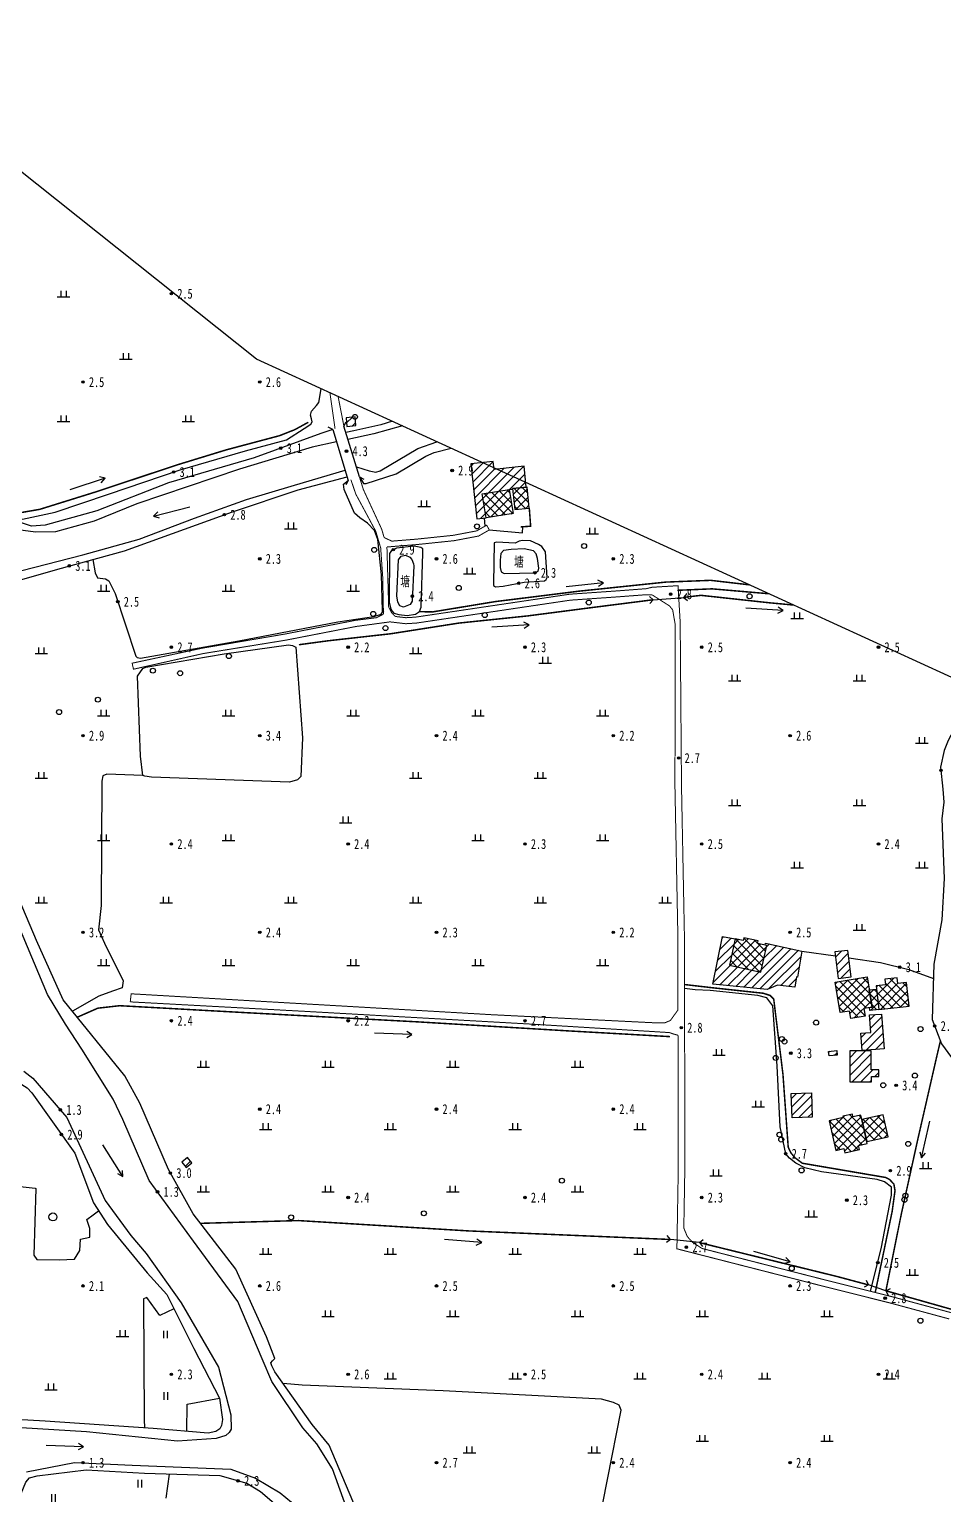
# Model space of a CAD drawing. Header units: metres. Extents: x 494039 to 619385, y 3351420 to 3402703.
# Drawn here: x 583456 to 583822, y 3395671 to 3396258 of the extents above; entities that cross this region are included whole.
import ezdxf
from ezdxf.enums import TextEntityAlignment as Align

# ---------------------------------------------------------------- set-up
doc = ezdxf.new("R2010")
doc.units = ezdxf.units.M
for name, pattern in [('2180', [0]), ('2430', [0]), ('4410a', [0]), ('4430', [0]), ('8521', [0]), ('9610', [0])]:
    doc.linetypes.add(name, pattern=pattern)
for name, color, linetype in [('210100', 130, 'Continuous'), ('220200', 130, 'Continuous'), ('220900', 130, '2180'), ('230102', 141, 'Continuous'), ('261301', 141, 'Continuous'), ('310300', 8, 'Continuous'), ('310500', 8, 'Continuous'), ('380201', 8, '2430'), ('420500', 8, 'Continuous'), ('430300', 8, 'Continuous'), ('440100', 8, 'Continuous'), ('440300', 8, '4430'), ('510301', 8, 'Continuous'), ('720100', 8, 'Continuous'), ('760201', 8, '8521'), ('810100', 8, '9610'), ('810302', 8, 'Continuous'), ('810501', 8, 'Continuous'), ('810600', 8, 'Continuous'), ('范围线', 8, 'Continuous')]:
    doc.layers.add(name, color=color, linetype=linetype)
pattern_1 = [(45, (0, 0), (-1.767766953, 1.767766953), []), (135, (0, 0), (-1.767766953, -1.767766953), [])]
pattern_2 = [(45, (0, 0), (-1.767766953, 1.767766953), [])]

# ---------------------------------------------------------------- blocks, each defined once
blk = doc.blocks.new('gc170')
at = {"linetype": 'Continuous'}
blk.add_circle((0, 0), 0.5, dxfattribs=at)
blk = doc.blocks.new('gu')
at = {"flags": 128}
for points in [[(3.75, 0), (-3.75, 0)], [(2.71, -0.6), (3.75, 0), (3.75, 0), (2.71, 0.6)]]:
    blk.add_lwpolyline(points, dxfattribs=at)
blk = doc.blocks.new('p_point')
for radius in [0.25, 0.2, 0.15, 0.1, 0.05]:
    blk.add_circle((0, 0), radius)
blk.add_point((0, 0))
blk = doc.blocks.new('vm')
at = {"linetype": 'Continuous'}
for p, q in [((1.25, 0), (-1.25, 0)), ((-0.5, 0), (-0.5, 1.3)), ((0.5, 1.3), (0.5, 0))]:
    blk.add_line(p, q, dxfattribs=at)
blk = doc.blocks.new('v1')
blk.add_circle((0, 0), 0.8)
blk = doc.blocks.new('ve')
at = {"color": 0, "linetype": 'Continuous'}
for p, q in [((-0.4, 1.5), (-0.4, 0)), ((0.4, 0), (0.4, 1.5))]:
    blk.add_line(p, q, dxfattribs=at)
blk = doc.blocks.new('1-3&1-4')
at = {"layer": '310300', "linetype": 'Continuous'}
h = blk.add_hatch(dxfattribs=at)
h.set_pattern_fill('ANSI31', color=8, scale=20, style=0)
h.set_pattern_definition(pattern_2)
h.paths.add_polyline_path([(583583.1639, 3396098.8438), (583586.7216, 3396099.1879), (583586.3824, 3396102.6946), (583582.8247, 3396102.3504)])
h = blk.add_hatch(dxfattribs=at)
h.set_pattern_fill('ANSI31', color=8, scale=20, style=0)
h.set_pattern_definition(pattern_2)
h.paths.add_polyline_path([(583655.0411, 3396074.5366), (583654.1413, 3396082.9236), (583642.1331, 3396081.6352), (583641.7921, 3396084.8135), (583632.7729, 3396083.8458), (583635.1396, 3396061.7863), (583638.9627, 3396062.1964), (583637.399, 3396071.8079), (583648.2153, 3396073.5676), (583649.5415, 3396073.7099), (583649.5164, 3396073.9439)])
h = blk.add_hatch(dxfattribs=at)
h.set_pattern_fill('ANSI31', color=8, scale=20, style=0)
h.set_pattern_definition(pattern_2)
h.paths.add_polyline_path([(583750.7748, 3395890.9121), (583750.9659, 3395891.7774), (583765.5346, 3395888.5597), (583763.7474, 3395878.1284), (583763.3742, 3395878.1923), (583762.6633, 3395874.0435), (583755.7141, 3395874.8433), (583751.5906, 3395873.1547), (583729.7395, 3395875.3392), (583733.6896, 3395894.3468), (583738.7686, 3395893.4367), (583736.4296, 3395882.8464), (583749.0546, 3395880.058), (583751.4204, 3395890.7695)])
h = blk.add_hatch(dxfattribs=at)
h.set_pattern_fill('ANSI31', color=8, scale=20, style=0)
h.set_pattern_definition(pattern_2)
h.paths.add_polyline_path([(583780.0574, 3395877.6151), (583785.2541, 3395878.2616), (583783.9384, 3395888.8366), (583778.7418, 3395888.1901)])
h = blk.add_hatch(dxfattribs=at)
h.set_pattern_fill('ANSI31', color=8, scale=20, style=0)
h.set_pattern_definition(pattern_2)
h.paths.add_polyline_path([(583798.4171, 3395849.3638), (583789.6788, 3395848.6915), (583789.1443, 3395855.6392), (583793.1014, 3395855.9436), (583792.5627, 3395862.9453), (583797.3438, 3395863.3132)])
h = blk.add_hatch(dxfattribs=at)
h.set_pattern_fill('ANSI31', color=8, scale=20, style=0)
h.set_pattern_definition(pattern_2)
h.paths.add_polyline_path([(583779.5129, 3395848.634), (583779.6618, 3395846.8649), (583776.3718, 3395846.588), (583776.2229, 3395848.3571)])
h = blk.add_hatch(dxfattribs=at)
h.set_pattern_fill('ANSI31', color=8, scale=20, style=0)
h.set_pattern_definition(pattern_2)
h.paths.add_polyline_path([(583784.6455, 3395836.1495), (583793.3598, 3395836.1358), (583793.3631, 3395838.2198), (583796.3529, 3395838.2152), (583796.3571, 3395840.9222), (583793.2155, 3395840.9271), (583793.2274, 3395848.5578), (583784.665, 3395848.5712)])
h = blk.add_hatch(dxfattribs=at)
h.set_pattern_fill('ANSI31', color=8, scale=20, style=0)
h.set_pattern_definition(pattern_2)
h.paths.add_polyline_path([(583769.6182, 3395822.0171), (583761.5573, 3395821.7414), (583761.2265, 3395831.418), (583769.2873, 3395831.6936)])
h = blk.add_hatch(dxfattribs=at)
h.set_pattern_fill('ANSI31', color=8, scale=20, style=0)
h.set_pattern_definition(pattern_2)
h.paths.add_polyline_path([(583518.659, 3395801.7738), (583520.9574, 3395803.6421), (583519.2317, 3395805.7649), (583516.9334, 3395803.8966)])
at = {"layer": '310500', "linetype": 'Continuous'}
h = blk.add_hatch(dxfattribs=at)
h.set_pattern_fill('ANSI37', color=8, scale=20, style=0)
h.set_pattern_definition(pattern_1)
h.paths.add_polyline_path([(583638.9627, 3396062.1964), (583637.399, 3396071.8079), (583648.2153, 3396073.5676), (583649.779, 3396063.9561)])
h = blk.add_hatch(dxfattribs=at)
h.set_pattern_fill('ANSI37', color=8, scale=20, style=0)
h.set_pattern_definition(pattern_1)
h.paths.add_polyline_path([(583650.4216, 3396065.5063), (583656.2266, 3396066.1291), (583655.3214, 3396074.5667), (583649.5164, 3396073.9439)])
h = blk.add_hatch(dxfattribs=at)
h.set_pattern_fill('ANSI37', color=8, scale=20, style=0)
h.set_pattern_definition(pattern_1)
h.paths.add_polyline_path([(583749.0546, 3395880.058), (583751.4204, 3395890.7695), (583747.7075, 3395891.5896), (583747.9358, 3395892.6234), (583742.24, 3395893.8814), (583741.9849, 3395892.7264), (583738.7686, 3395893.4367), (583736.4296, 3395882.8464)])
h = blk.add_hatch(dxfattribs=at)
h.set_pattern_fill('ANSI37', color=8, scale=20, style=0)
h.set_pattern_definition(pattern_1)
h.paths.add_polyline_path([(583791.6143, 3395878.2183), (583793.67, 3395866.0579), (583790.2981, 3395865.4879), (583790.8073, 3395862.4755), (583785.0998, 3395861.5106), (583784.5905, 3395864.523), (583780.8902, 3395863.8974), (583778.8344, 3395876.0578)])
h = blk.add_hatch(dxfattribs=at)
h.set_pattern_fill('ANSI37', color=8, scale=20, style=0)
h.set_pattern_definition(pattern_1)
h.paths.add_polyline_path([(583796.3667, 3395865.1237), (583792.7828, 3395864.7249), (583792.6536, 3395865.8861), (583793.67, 3395866.0579), (583792.5032, 3395872.9602), (583795.458, 3395873.2891)])
h = blk.add_hatch(dxfattribs=at)
h.set_pattern_fill('ANSI37', color=8, scale=20, style=0)
h.set_pattern_definition(pattern_1)
h.paths.add_polyline_path([(583808.4466, 3395866.468), (583807.3877, 3395875.9835), (583803.9239, 3395875.598), (583803.6806, 3395877.7841), (583798.7214, 3395877.2322), (583798.9646, 3395875.0462), (583795.3078, 3395874.6392), (583796.3667, 3395865.1237)])
h = blk.add_hatch(dxfattribs=at)
h.set_pattern_fill('ANSI37', color=8, scale=20, style=0)
h.set_pattern_definition(pattern_1)
h.paths.add_polyline_path([(583779.0662, 3395808.6316), (583782.299, 3395809.3554), (583782.6826, 3395807.6421), (583788.5324, 3395808.9518), (583788.1488, 3395810.6651), (583791.6781, 3395811.4553), (583789.1343, 3395822.8175), (583785.9581, 3395822.1064), (583785.7225, 3395823.1584), (583781.9527, 3395822.3143), (583782.0617, 3395821.8272), (583776.3959, 3395820.5586)])
h = blk.add_hatch(dxfattribs=at)
h.set_pattern_fill('ANSI37', color=8, scale=20, style=0)
h.set_pattern_definition(pattern_1)
h.paths.add_polyline_path([(583791.5045, 3395812.2307), (583800.0322, 3395814.14), (583798.074, 3395822.8865), (583789.5463, 3395820.9772)])
at = {"layer": '210100', "color": 141, "linetype": 'Continuous', "flags": 128}
for points in [[(583578.9718, 3396092.6382), (583569.2057, 3396090.4843), (583540.05, 3396081.7073), (583498.9493, 3396067.8175), (583481.813, 3396060.9222), (583466.301, 3396056.6366), (583458.2861, 3396056.5079), (583449.3, 3396057.6855)], [(583605.3608, 3396099.0661), (583593.9697, 3396095.946), (583583.5538, 3396093.6488)], [(583586.9337, 3396082.6096), (583591.9912, 3396080.9948), (583594.6813, 3396080.5812), (583596.4097, 3396081.017), (583611.6002, 3396090.0204), (583619.1779, 3396092.7382)], [(583584.7189, 3395660.506), (583577.3687, 3395680.9595), (583571.0449, 3395690.9812), (583565.5144, 3395697.4079), (583553.0987, 3395716.0719), (583549.1412, 3395725.1426), (583539.3923, 3395748.044), (583521.6158, 3395772.2555), (583503.9234, 3395796.5932), (583493.2681, 3395821.044), (583489.3827, 3395829.1512), (583476.9, 3395849.2384), (583470.364, 3395859.1995), (583463.0949, 3395871.1531), (583451.6117, 3395898.4855)], [(583452.7986, 3396041.1603), (583477.298, 3396047.3326), (583499.8933, 3396053.6124), (583522.0614, 3396062.1143), (583542.9419, 3396069.5555), (583562.1824, 3396075.343), (583582.4434, 3396081.2999)], [(583453.6576, 3395840.4528), (583457.1907, 3395837.6071), (583470.9292, 3395821.8718), (583486.2261, 3395788.5951), (583496.4897, 3395774.5682), (583502.629, 3395767.3195), (583516.6375, 3395747.566), (583531.6085, 3395721.7296), (583536.5913, 3395702.6935), (583536.7263, 3395696.9178), (583535.9866, 3395695.5243), (583534.6652, 3395694.3868), (583530.6819, 3395693.0969), (583515.2384, 3395692.1419), (583478.7992, 3395695.8474), (583445.9611, 3395697.8921)], [(583454.6404, 3395679.8218), (583473.9932, 3395683.4855), (583497.0611, 3395682.4505), (583536.6596, 3395680.8035), (583546.4666, 3395677.2348), (583556.388, 3395671.395), (583560.9119, 3395667.5889)]]:
    blk.add_lwpolyline(points, dxfattribs=at)
at = {"layer": '220200', "color": 141, "linetype": 'Continuous', "const_width": 0.6, "flags": 128}
for points in [[(583396.5832, 3396055.4747), (583420.3397, 3396057.2856), (583427.9361, 3396059.1692), (583440.7016, 3396063.1546), (583449.931, 3396063.8743), (583460.012, 3396065.6151), (583482.8865, 3396072.7417), (583514.8999, 3396083.38), (583534.6469, 3396089.4266), (583556.1048, 3396095.1412), (583562.2136, 3396097.5425), (583567.6595, 3396100.5231)], [(583612.1805, 3396024.6168), (583617.4033, 3396024.4957), (583642.4273, 3396028.6138), (583676.2375, 3396032.824), (583710.9725, 3396036.4575), (583728.9417, 3396037.1578), (583744.4782, 3396035.3536), (583744.4782, 3396035.3536)], [(583705.896, 3396029.3696), (583681.2861, 3396026.2396), (583655.3572, 3396022.8728), (583628.0565, 3396020.0329), (583600.6208, 3396015.7347), (583575.3883, 3396012.9064), (583563.8875, 3396011.3437)], [(583762.1519, 3396027.2595), (583752.3993, 3396028.1655), (583725.0477, 3396031.1461), (583718.1784, 3396030.3337)], [(583712.6421, 3395854.2528), (583672.0613, 3395856.5418), (583611.4889, 3395860.1707), (583542.059, 3395863.8884), (583492.0548, 3395866.6528), (583483.2962, 3395865.6554), (583475.054, 3395862.0317)], [(583821.0109, 3395852.5325), (583819.569, 3395846.4028), (583811.8555, 3395812.6769), (583805.2434, 3395782.6813), (583799.1695, 3395752.375)], [(583524.4735, 3395779.408), (583563.6955, 3395780.5191), (583632.107, 3395776.3619), (583712.7889, 3395772.9411)], [(583724.4158, 3395771.6858), (583779.4588, 3395758.1325), (583792.2133, 3395754.72)], [(583799.1695, 3395752.375), (583825.5765, 3395744.9102)]]:
    blk.add_lwpolyline(points, dxfattribs=at)
at = {"layer": '220900', "color": 141, "linetype": 'Continuous'}
for p, q in [((583718.1784, 3396030.3337), (583719.4776, 3396031.8542)), ((583705.896, 3396029.3696), (583704.3755, 3396030.6688)), ((583705.896, 3396029.3696), (583704.5968, 3396027.8491)), ((583718.1784, 3396030.3337), (583719.6989, 3396029.0345)), ((583712.7889, 3395772.9411), (583711.5347, 3395774.4989)), ((583712.7889, 3395772.9411), (583711.2311, 3395771.6869)), ((583724.4158, 3395771.6858), (583725.9736, 3395772.94)), ((583724.4158, 3395771.6858), (583725.67, 3395770.128)), ((583792.2133, 3395754.72), (583791.325, 3395756.5119)), ((583792.2133, 3395754.72), (583790.4214, 3395753.8317)), ((583799.1695, 3395752.375), (583800.9614, 3395753.2633)), ((583799.1695, 3395752.375), (583800.0578, 3395750.5831))]:
    blk.add_line(p, q, dxfattribs=at)
at = {"layer": '220900', "color": 141, "linetype": '2180', "flags": 128}
blk.add_lwpolyline([(583705.896, 3396029.3696), (583718.1784, 3396030.3337)], dxfattribs=at)
for points, elevation in [([(583724.4158, 3395771.6858), (583712.7889, 3395772.9411)], 2.6362), ([(583799.1695, 3395752.375), (583792.2133, 3395754.72)], 2.6719)]:
    blk.add_lwpolyline(points, dxfattribs=dict(at, elevation=elevation))
at = {"layer": '230102', "color": 141, "linetype": 'Continuous', "flags": 128}
for points, elevation in [([(583646.1, 3396039.8778), (583658.4713, 3396040.1931), (583659.7662, 3396040.8871), (583660.1088, 3396042.0762), (583659.4933, 3396045.9646), (583658.9264, 3396047.8435), (583657.9077, 3396048.9652), (583654.21, 3396049.7792), (583648.9054, 3396049.4989), (583645.9132, 3396049.1582), (583644.89, 3396047.9354), (583644.4972, 3396045.3093), (583644.6132, 3396042.3059), (583644.9636, 3396040.5563)], 2.053), ([(583609.9828, 3396043.0355), (583609.2319, 3396028.7443), (583608.5117, 3396027.4144), (583605.8356, 3396026.3724), (583604.3761, 3396026.8773), (583603.4755, 3396028.4418), (583603.1233, 3396030.9254), (583603.8307, 3396045.3892), (583604.8963, 3396046.8061), (583606.6234, 3396047.2414), (583608.3429, 3396046.4347), (583609.2093, 3396045.5507), (583609.8082, 3396043.7264)], 2.596)]:
    blk.add_lwpolyline(points, close=True, dxfattribs=dict(at, elevation=elevation))
at = {"layer": '310300', "color": 8, "linetype": 'Continuous', "flags": 128}
for points in [[(583583.1639, 3396098.8438), (583586.7216, 3396099.1879), (583586.3824, 3396102.6946), (583582.8247, 3396102.3504)], [(583518.659, 3395801.7738), (583520.9574, 3395803.6421), (583519.2317, 3395805.7649), (583516.9334, 3395803.8966)]]:
    blk.add_lwpolyline(points, close=True, dxfattribs=at)
for points, elevation in [([(583655.0411, 3396074.5366), (583654.1413, 3396082.9236), (583642.1331, 3396081.6352), (583641.7921, 3396084.8135), (583632.7729, 3396083.8458), (583635.1396, 3396061.7863), (583638.9627, 3396062.1964), (583637.399, 3396071.8079), (583648.2153, 3396073.5676), (583649.5415, 3396073.7099), (583649.5164, 3396073.9439)], 6.2992), ([(583750.7748, 3395890.9121), (583750.9659, 3395891.7774), (583765.5346, 3395888.5597), (583763.7474, 3395878.1284), (583763.3742, 3395878.1923), (583762.6633, 3395874.0435), (583755.7141, 3395874.8433), (583751.5906, 3395873.1547), (583729.7395, 3395875.3392), (583733.6896, 3395894.3468), (583738.7686, 3395893.4367), (583736.4296, 3395882.8464), (583749.0546, 3395880.058), (583751.4204, 3395890.7695)], 5.5184), ([(583780.0574, 3395877.6151), (583785.2541, 3395878.2616), (583783.9384, 3395888.8366), (583778.7418, 3395888.1901)], 6.9122), ([(583798.4171, 3395849.3638), (583789.6788, 3395848.6915), (583789.1443, 3395855.6392), (583793.1014, 3395855.9436), (583792.5627, 3395862.9453), (583797.3438, 3395863.3132)], 6.1177), ([(583779.5129, 3395848.634), (583779.6618, 3395846.8649), (583776.3718, 3395846.588), (583776.2229, 3395848.3571)], 7.6867), ([(583784.6455, 3395836.1495), (583793.3598, 3395836.1358), (583793.3631, 3395838.2198), (583796.3529, 3395838.2152), (583796.3571, 3395840.9222), (583793.2155, 3395840.9271), (583793.2274, 3395848.5578), (583784.665, 3395848.5712)], 6.1177), ([(583769.6182, 3395822.0171), (583761.5573, 3395821.7414), (583761.2265, 3395831.418), (583769.2873, 3395831.6936)], 6.1177)]:
    blk.add_lwpolyline(points, close=True, dxfattribs=dict(at, elevation=elevation))
at = {"layer": '310500', "color": 8, "linetype": 'Continuous', "flags": 128}
for points, elevation in [([(583638.9627, 3396062.1964), (583637.399, 3396071.8079), (583648.2153, 3396073.5676), (583649.779, 3396063.9561)], 11.0846), ([(583650.4216, 3396065.5063), (583656.2266, 3396066.1291), (583655.3214, 3396074.5667), (583649.5164, 3396073.9439)], 8.8628), ([(583779.0662, 3395808.6316), (583782.299, 3395809.3554), (583782.6826, 3395807.6421), (583788.5324, 3395808.9518), (583788.1488, 3395810.6651), (583791.6781, 3395811.4553), (583789.1343, 3395822.8175), (583785.9581, 3395822.1064), (583785.7225, 3395823.1584), (583781.9527, 3395822.3143), (583782.0617, 3395821.8272), (583776.3959, 3395820.5586)], 12.961), ([(583791.5045, 3395812.2307), (583800.0322, 3395814.14), (583798.074, 3395822.8865), (583789.5463, 3395820.9772)], 9.3293)]:
    blk.add_lwpolyline(points, close=True, dxfattribs=dict(at, elevation=elevation))
for points in [[(583749.0546, 3395880.058), (583751.4204, 3395890.7695), (583747.7075, 3395891.5896), (583747.9358, 3395892.6234), (583742.24, 3395893.8814), (583741.9849, 3395892.7264), (583738.7686, 3395893.4367), (583736.4296, 3395882.8464)], [(583791.6143, 3395878.2183), (583793.67, 3395866.0579), (583790.2981, 3395865.4879), (583790.8073, 3395862.4755), (583785.0998, 3395861.5106), (583784.5905, 3395864.523), (583780.8902, 3395863.8974), (583778.8344, 3395876.0578)], [(583796.3667, 3395865.1237), (583792.7828, 3395864.7249), (583792.6536, 3395865.8861), (583793.67, 3395866.0579), (583792.5032, 3395872.9602), (583795.458, 3395873.2891)], [(583808.4466, 3395866.468), (583807.3877, 3395875.9835), (583803.9239, 3395875.598), (583803.6806, 3395877.7841), (583798.7214, 3395877.2322), (583798.9646, 3395875.0462), (583795.3078, 3395874.6392), (583796.3667, 3395865.1237)]]:
    blk.add_lwpolyline(points, close=True, dxfattribs=at)
at = {"layer": '380201', "color": 8, "linetype": '2430', "const_width": 0.6, "flags": 128}
blk.add_lwpolyline([(583652.7264, 3396058.5607), (583656.7782, 3396058.8685), (583656.2266, 3396066.1291)], dxfattribs=at)
at = {"layer": '420500', "color": 8, "linetype": 'Continuous', "const_width": 0.4, "flags": 128}
for points in [[(583576.3161, 3396112.3679), (583578.3758, 3396097.8978)], [(583581.9205, 3396098.9831), (583579.5948, 3396110.8663)], [(583598.0568, 3396054.296), (583597.043, 3396057.7269), (583589.714, 3396073.5708), (583588.1656, 3396078.5863)], [(583584.7134, 3396077.5293), (583586.6987, 3396071.7125), (583594.6916, 3396056.8411), (583596.6744, 3396050.131), (583597.4948, 3396038.2309), (583597.7369, 3396025.6563), (583597.8666, 3396024.4878), (583597.7081, 3396023.5733)], [(583598.0568, 3396054.296), (583601.1308, 3396052.8696), (583610.9508, 3396053.6604), (583625.7545, 3396055.2053), (583635.1672, 3396056.9878), (583639.1296, 3396059.2578), (583640.2111, 3396057.37), (583635.9313, 3396054.9182), (583626.0704, 3396053.0508), (583611.1511, 3396051.4938), (583599.17, 3396050.5291)], [(583602.5165, 3396022.6778), (583601.1609, 3396023.9918), (583599.8695, 3396026.4542), (583599.17, 3396050.5291)], [(583705.4476, 3396034.3805), (583703.1403, 3396033.8151), (583692.3533, 3396032.9879), (583672.411, 3396031.5966), (583610.6897, 3396022.4149), (583606.7891, 3396022.1741), (583602.5165, 3396022.6778)], [(583705.4476, 3396034.3805), (583715.8541, 3396035.0096), (583716.7126, 3396020.2784), (583717.2402, 3395954.5101), (583718.4249, 3395893.8443), (583718.5869, 3395802.2062), (583718.167, 3395777.4957), (583719.5817, 3395774.1034), (583721.7043, 3395771.7548), (583725.504, 3395769.3231), (583774.1931, 3395756.8745), (583801.5888, 3395750.0079), (583825.1908, 3395743.6329)], [(583600.4147, 3396020.5092), (583606.7221, 3396019.7656), (583610.9417, 3396020.0262), (583672.6703, 3396029.2091), (583692.5285, 3396030.5946), (583703.1895, 3396031.4121), (583705.4766, 3396031.3307)], [(583715.8288, 3395864.959), (583715.7958, 3395893.8171), (583714.6113, 3395954.4739), (583714.7224, 3396019.3986), (583713.6896, 3396025.349), (583712.4022, 3396026.9187), (583705.4766, 3396031.3307)], [(583600.4147, 3396020.5092), (583586.9088, 3396018.6806), (583558.607, 3396013.1705), (583525.5633, 3396007.8152), (583497.5858, 3396001.5324), (583497.0443, 3396003.9435), (583525.1679, 3396009.9791), (583558.1732, 3396015.6035), (583586.5065, 3396021.1198), (583594.8959, 3396022.1709), (583597.7081, 3396023.5733)], [(583824.5382, 3395741.0859), (583800.9264, 3395747.4635), (583773.5479, 3395754.3258), (583715.3964, 3395769.1937), (583715.9577, 3395802.2255), (583715.8404, 3395854.8124)]]:
    blk.add_lwpolyline(points, dxfattribs=at)
at = {"layer": '430300', "color": 8, "linetype": 'Continuous'}
for p, q in [((583577.4484, 3396097.6139), (583575.6821, 3396098.5521)), ((583581.9205, 3396098.9831), (583582.8587, 3396100.7494)), ((583583.6934, 3396077.217), (583582.7552, 3396075.4507)), ((583588.1656, 3396078.5863), (583589.9319, 3396077.6481))]:
    blk.add_line(p, q, dxfattribs=at)
at = {"layer": '430300', "color": 8, "linetype": 'Continuous', "flags": 128}
for points in [[(583577.4484, 3396097.6139), (583583.6934, 3396077.217)], [(583588.1656, 3396078.5863), (583581.9205, 3396098.9831)]]:
    blk.add_lwpolyline(points, dxfattribs=at)
at = {"layer": '440100', "color": 8, "linetype": '4410a', "const_width": 0.4, "flags": 128}
blk.add_lwpolyline([(583496.2762, 3395868.1871), (583496.6656, 3395871.4158), (583641.4202, 3395863.0273), (583708.0162, 3395859.7171), (583710.492, 3395859.7662), (583712.7763, 3395860.7243), (583715.8288, 3395864.959)], dxfattribs=at)
at = {"layer": '440100', "color": 8, "linetype": 'Continuous', "const_width": 0.4, "flags": 128}
blk.add_lwpolyline([(583496.2762, 3395868.1871), (583566.1618, 3395864.3922), (583657.6496, 3395859.2321), (583712.3945, 3395855.878), (583714.1609, 3395855.2507), (583715.8404, 3395854.8124)], dxfattribs=at)
at = {"layer": '440300', "color": 8, "linetype": '4430', "const_width": 0.6, "flags": 128}
for points in [[(583752.273, 3396031.7838), (583729.4788, 3396033.749), (583715.9608, 3396033.1797)], [(583794.8905, 3395751.6868), (583801.672, 3395784.1895), (583802.816, 3395792.4957), (583802.3797, 3395795.11), (583800.7149, 3395796.9245), (583799.0153, 3395797.8019), (583765.6768, 3395803.4993), (583762.7383, 3395805.6888), (583761.027, 3395807.7366), (583760.0051, 3395809.9609), (583757.9056, 3395839.1064), (583754.2019, 3395869.2893), (583752.7659, 3395870.7464), (583750.0559, 3395871.6367), (583729.3027, 3395873.8809), (583718.4462, 3395875.139)]]:
    blk.add_lwpolyline(points, dxfattribs=at)
at = {"layer": '760201', "color": 8, "linetype": '8521', "flags": 128}
for points in [[(583577.4484, 3396097.6139), (583572.6582, 3396096.0334), (583545.8938, 3396086.2095), (583511.6154, 3396076.183), (583482.8529, 3396064.9752), (583462.1437, 3396059.2413), (583456.678, 3396058.9372), (583453.1463, 3396060.0325), (583447.4023, 3396060.6194), (583443.2969, 3396060.5975), (583440.2266, 3396059.8698), (583423.5789, 3396054.3581), (583417.894, 3396052.9048), (583411.4784, 3396053.4344), (583407.2679, 3396052.4723), (583403.9026, 3396051.5549), (583398.3733, 3396051.7402), (583394.639, 3396052.9553), (583391.5182, 3396054.4456), (583388.9181, 3396056.8113), (583383.9639, 3396064.4036), (583381.3651, 3396067.2224), (583378.7305, 3396070.7295), (583376.5042, 3396075.4295), (583365.4217, 3396090.1562), (583352.739, 3396105.7507), (583339.6427, 3396127.3516), (583325.7333, 3396150.6546), (583321.808, 3396156.9044), (583316.9841, 3396162.8678), (583310.3354, 3396177.2733), (583305.0797, 3396187.6032), (583303.6636, 3396188.9014), (583301.8355, 3396190.1351)], [(583322.8262, 3396160.8236), (583336.755, 3396164.4615), (583338.1582, 3396164.1015), (583340.0621, 3396161.9983), (583344.4474, 3396146.407), (583344.4481, 3396143.9801), (583340.7406, 3396142.6621), (583337.6593, 3396140.3666), (583337.454, 3396137.1182), (583346.4111, 3396120.2315), (583363.426, 3396095.4718), (583374.9009, 3396080.7944), (583385.6853, 3396063.6393), (583393.8266, 3396055.5774), (583397.7072, 3396054.2067), (583401.7791, 3396054.04), (583421.984, 3396056.3276), (583440.2153, 3396061.7476), (583448.0962, 3396062.9623), (583453.1091, 3396061.6993), (583466.1604, 3396064.442), (583487.5993, 3396071.6846), (583516.2757, 3396081.4605), (583542.478, 3396089.0649), (583558.899, 3396093.4451), (583565.9774, 3396097.9804), (583568.6645, 3396099.8087), (583569.1769, 3396100.6702), (583568.9269, 3396101.839), (583568.4826, 3396103.4147), (583568.9072, 3396104.9842), (583570.9817, 3396107.2494), (583571.8258, 3396108.4239), (583572.8367, 3396113.9613), (583572.8366, 3396113.9614)], [(583601.3621, 3396100.8974), (583596.7689, 3396099.5545), (583585.9371, 3396097.0273), (583582.707, 3396096.4144)], [(583588.1656, 3396078.5863), (583589.7874, 3396076.0369), (583590.9078, 3396075.9176), (583602.8677, 3396079.8226), (583614.7, 3396086.9359), (583618.0634, 3396088.4071), (583624.856, 3396090.1377)], [(583772.1605, 3395304.5756), (583767.1661, 3395319.6284), (583753.2552, 3395346.1826), (583734.1896, 3395374.6289), (583720.9151, 3395398.5201), (583714.8222, 3395411.0513), (583707.2968, 3395425.7519), (583711.1085, 3395427.7032), (583699.8903, 3395449.6175), (583686.8252, 3395480.7228), (583672.5354, 3395503.8626), (583668.4874, 3395509.876), (583665.3528, 3395513.4128), (583655.2367, 3395530.0033), (583643.2597, 3395556.5061), (583641.5608, 3395561.187), (583640.7698, 3395565.2296), (583638.7521, 3395568.4468), (583635.1286, 3395572.3421), (583631.4025, 3395575.738), (583620.8606, 3395593.3866), (583607.3815, 3395619.6969), (583593.3885, 3395646.6798), (583585.5144, 3395668.0774), (583576.0179, 3395690.4439), (583569.1911, 3395698.8348), (583554.2311, 3395719.8812), (583553.064, 3395722.2294), (583552.6286, 3395723.4982), (583553.2478, 3395724.2284), (583554.2452, 3395725.2796), (583550.9246, 3395733.8779), (583538.5424, 3395761.0832), (583521.5213, 3395783.2532), (583511.5812, 3395801.0208), (583500.0664, 3395827.5236), (583494.1735, 3395838.5854), (583469.4044, 3395868.9979), (583458.7128, 3395892.7332), (583445.8199, 3395923.145), (583431.6547, 3395955.22), (583418.0136, 3395985.6325), (583412.8372, 3395998.1787), (583411.6461, 3396014.8272), (583412.1511, 3396017.3495), (583412.8153, 3396019.952), (583415.1714, 3396023.0971), (583430.7225, 3396031.1661), (583467.2218, 3396041.7028), (583493.9714, 3396048.9381), (583537.2294, 3396064.6386), (583563.6511, 3396073.4891), (583583.2392, 3396078.7005)], [(583481.2753, 3396045.504), (583482.2843, 3396040.229), (583483.1747, 3396038.1578), (583486.3926, 3396037.7752), (583487.7117, 3396036.914), (583490.2157, 3396031.9049), (583498.529, 3396006.7992), (583499.0486, 3396006.1956), (583500.3877, 3396005.9822), (583539.8111, 3396012.9212), (583579.4569, 3396020.4631), (583593.97, 3396022.6448), (583596.913, 3396023.661), (583597.3465, 3396024.3873), (583597.4317, 3396024.9559), (583597.0408, 3396039.3731), (583595.5408, 3396053.4803), (583594.136, 3396057.1985), (583591.3299, 3396060.1039), (583588.3235, 3396062.1478), (583586.1593, 3396064.0509), (583582.0588, 3396073.508), (583581.7653, 3396075.7068), (583583.6934, 3396077.217)], [(583832.0414, 3395995.2517), (583829.5111, 3395984.0962), (583828.6553, 3395981.3023), (583826.4215, 3395977.2682), (583824.1673, 3395973.0009), (583822.5439, 3395968.9575), (583821.1076, 3395962.2171), (583821.9855, 3395953.4397), (583822.326, 3395948.192), (583821.5551, 3395941.5331), (583822.4706, 3395917.6031), (583821.632, 3395901.0303), (583818.3378, 3395883.2636), (583817.7621, 3395861.1044), (583821.4683, 3395851.3256), (583827.9344, 3395842.4506)], [(583501.3007, 3395958.9803), (583486.9455, 3395959.4848), (583485.346, 3395958.8522), (583484.9017, 3395956.6741), (583484.6567, 3395906.762), (583483.5991, 3395897.018), (583485.9332, 3395891.7137), (583493.4245, 3395876.5922), (583492.9858, 3395873.7871), (583489.1748, 3395872.5209), (583483.6567, 3395870.4421), (583473.1063, 3395864.4333)], [(583765.5346, 3395888.5597), (583778.938, 3395886.6129)], [(583793.0142, 3395752.1571), (583797.3321, 3395769.2097), (583801.4207, 3395790.6753), (583801.4185, 3395793.8739), (583798.6043, 3395796.103), (583795.6665, 3395796.925), (583773.3708, 3395800.0676), (583766.686, 3395801.5945), (583763.0957, 3395803.5555), (583760.4943, 3395805.526), (583759.004, 3395807.3027), (583756.7458, 3395818.0355), (583755.6053, 3395842.5966), (583753.9053, 3395866.6481), (583751.4049, 3395869.781), (583747.8219, 3395870.7517), (583728.7609, 3395872.7394), (583722.6701, 3395873.0294), (583718.448, 3395873.5966)], [(583056.8637, 3395835.7159), (583059.8976, 3395834.7356), (583063.8312, 3395834.3338), (583084.9519, 3395833.5689), (583096.0716, 3395833.4549), (583122.8843, 3395830.9672), (583128.6327, 3395830.8397), (583142.2746, 3395836.3191), (583149.6598, 3395836.9481), (583160.8031, 3395837.6303), (583196.0817, 3395843.8615), (583222.4258, 3395846.3932), (583231.3192, 3395846.4849), (583247.822, 3395846.0794), (583291.4395, 3395844.681), (583322.4116, 3395844.3488), (583349.1051, 3395847.7154), (583374.5365, 3395847.4689), (583412.551, 3395846.2946), (583437.9981, 3395841.9388), (583444.7132, 3395839.6675), (583450.648, 3395836.3955), (583454.9342, 3395833.742), (583456.8294, 3395831.6923), (583474.0217, 3395807.484), (583481.4959, 3395787.6732), (583487.1973, 3395778.9643), (583503.0468, 3395759.6195), (583510.9474, 3395750.8357), (583521.7371, 3395729.2524), (583532.1241, 3395709.2656), (583533.226, 3395700.8115), (583532.9081, 3395698.4337), (583532.2366, 3395697.0009), (583530.5378, 3395695.9989), (583527.515, 3395695.2381), (583505.4339, 3395697.2111), (583462.1848, 3395700.0561), (583445.9407, 3395700.983), (583429.2938, 3395702.1412), (583424.5475, 3395700.4794), (583421.9707, 3395700.0031), (583418.6373, 3395699.7957), (583415.6397, 3395700.3045), (583412.8459, 3395700.2329), (583411.8355, 3395699.4618), (583410.1583, 3395695.4216), (583410.909, 3395691.7707), (583412.3833, 3395690.2544), (583415.1804, 3395688.9485), (583431.1662, 3395685.6527), (583433.4772, 3395684.4541), (583434.8754, 3395682.3131), (583437.7156, 3395666.7112), (583440.0155, 3395664.8737), (583443.8923, 3395664.2906), (583447.6164, 3395664.9981), (583449.3416, 3395665.8958), (583450.5403, 3395666.8333), (583451.4145, 3395668.1446), (583454.4465, 3395675.6853), (583455.9541, 3395677.4432), (583459.0444, 3395678.1596), (583478.5923, 3395680.5427), (583502.0583, 3395679.2268), (583532.1324, 3395678.3207), (583543.0263, 3395675.191), (583548.4631, 3395671.8488), (583561.3685, 3395660.9888), (583568.4712, 3395650.8329), (583586.685, 3395618.9748), (583603.5198, 3395590.9879), (583611.4272, 3395577.4269), (583629.9016, 3395544.5414), (583641.758, 3395521.4845), (583654.3428, 3395495.3218), (583663.1113, 3395482.449), (583668.2754, 3395477.2457), (583670.5695, 3395473.3957), (583673.5335, 3395466.667), (583675.4846, 3395449.6223), (583677.4459, 3395438.904), (583679.498, 3395434.6477), (583681.9096, 3395432.3791), (583687.1428, 3395426.2199), (583698.8198, 3395401.153), (583715.8298, 3395369.3101), (583737.7164, 3395333.6337), (583744.3788, 3395317.2675), (583758.4319, 3395284.1677), (583758.7507, 3395281.3144), (583756.2948, 3395279.6624), (583731.9678, 3395267.015), (583724.2388, 3395265.7642), (583716.2783, 3395265.2029), (583707.6515, 3395266.1421), (583701.4204, 3395266.0151), (583681.5187, 3395260.8636), (583644.4776, 3395257.1585), (583612.7502, 3395251.5351), (583576.9324, 3395245.5105), (583536.1446, 3395238.2565), (583506.6869, 3395228.9093), (583492.2135, 3395225.1277)]]:
    blk.add_lwpolyline(points, dxfattribs=at)
for points in [[(583613.5676, 3396048.0415), (583613.5368, 3396049.8307), (583612.7075, 3396050.387), (583610.1508, 3396050.814), (583603.0083, 3396050.0085), (583600.968, 3396049.1498), (583600.1972, 3396047.9606), (583600.1047, 3396028.3449), (583600.5783, 3396026.1682), (583601.1665, 3396024.9006), (583601.9966, 3396024.0383), (583603.9509, 3396023.4211), (583607.2625, 3396023.0328), (583610.6263, 3396023.651), (583612.1805, 3396024.6168), (583612.9496, 3396026.4179)], [(583645.7434, 3396034.7771), (583654.2096, 3396036.4358), (583662.3179, 3396036.9102), (583662.9734, 3396037.4964), (583663.4121, 3396038.3342), (583662.7099, 3396048.5294), (583661.2729, 3396050.7315), (583659.9475, 3396051.5839), (583656.6856, 3396052.9815), (583653.571, 3396053.1915), (583652.1277, 3396052.8338), (583650.5176, 3396052.0851), (583643.0827, 3396052.4307), (583642.1742, 3396052.24), (583641.8565, 3396035.9343), (583641.9308, 3396035.0345), (583642.7152, 3396034.505)], [(583562.6216, 3396010.3052), (583565.2784, 3395974.0346), (583564.6978, 3395958.4844), (583563.3335, 3395957.2222), (583560.0624, 3395956.2413), (583504.8362, 3395958.3166), (583502.0783, 3395958.6303), (583501.3007, 3395958.9803), (583500.4164, 3395966.7193), (583499.2155, 3395998.721), (583501.2745, 3396001.7713), (583502.5863, 3396002.3315), (583533.8954, 3396007.6946), (583559.6655, 3396011.3649), (583561.338, 3396011.1009)]]:
    blk.add_lwpolyline(points, close=True, dxfattribs=at)
at = {"layer": '760201', "color": 8, "linetype": '8521', "elevation": 3.2848, "flags": 128}
blk.add_lwpolyline([(583784.3122, 3395885.8323), (583797.0114, 3395883.9878), (583808.335, 3395881.2084), (583818.1911, 3395877.6179)], dxfattribs=at)
at = {"layer": '810100', "color": 8, "linetype": '9610', "flags": 128}
for points, elevation in [([(583638.6072, 3396058.9586), (583638.2678, 3396062.1219)], 3.6495), ([(583513.7955, 3395745.1386), (583508.113, 3395742.5016), (583502.8888, 3395749.7323), (583501.6591, 3395749.1471), (583501.8468, 3395700.7659), (583501.9937, 3395697.4374)], 2.7303), ([(583519.0033, 3395695.9986), (583519.1342, 3395706.8633), (583532.1241, 3395709.2656)], 2.7303), ([(583510.6216, 3395669.183), (583512.0328, 3395678.9263)], 3.2818)]:
    blk.add_lwpolyline(points, dxfattribs=dict(at, elevation=elevation))
for points in [[(583640.2111, 3396057.37), (583653.473, 3396056.2052), (583653.5869, 3396058.6261)], [(583374.1414, 3395839.5944), (583425.2639, 3395837.0677), (583424.4726, 3395816.5696), (583440.6244, 3395815.8611), (583442.7222, 3395814.4605), (583444.8868, 3395794.981), (583458.213, 3395793.4683), (583458.4293, 3395793.3391), (583457.6323, 3395766.6822), (583458.9108, 3395764.8913), (583467.7646, 3395764.732), (583474.0043, 3395765.1088), (583476.0686, 3395768.5683), (583476.2946, 3395773.1266), (583480.0719, 3395773.8021), (583480.1063, 3395777.3017), (583478.9094, 3395780.9505), (583481.3663, 3395782.8553), (583483.5862, 3395784.4804)], [(583682.0402, 3395648.8846), (583693.0405, 3395704.4892), (583692.1877, 3395706.5682), (583689.9618, 3395707.5841), (583685.2165, 3395708.9556), (583621.7515, 3395712.3156), (583565.1636, 3395714.4908), (583557.5926, 3395715.1522)]]:
    blk.add_lwpolyline(points, dxfattribs=at)
at = {"layer": '范围线', "color": 8, "flags": 128}
blk.add_lwpolyline([(580974.9971, 3398172.2884), (580158.1729, 3397748.7629), (583102.2681, 3395406.1495), (589376.9328, 3392493.3034), (594318.9563, 3392016.403), (594002.9657, 3392059.9931), (593709.5027, 3392110.274), (593489.39, 3392154.2585), (593446.55, 3392164.1073), (593184.0367, 3392224.4585), (592856.0894, 3392311.9807), (592630.9821, 3392379.424), (592345.2786, 3392474.0542), (592112.8421, 3392558.6278), (591835.9381, 3392668.5492), (591571.4074, 3392783.2499), (591303.4331, 3392909.9936), (591275.2655, 3392923.316), (591065.2798, 3393031.2284), (591019.813, 3393054.5939), (590886.2864, 3393127.1825), (590776.1303, 3393189.2284), (589711.9005, 3393302.4152), (583546.9224, 3396125.8295)], close=True, dxfattribs=at)
at = {"layer": '261301', "color": 141, "linetype": 'Continuous', "xscale": 2, "yscale": 2}
for p, rotation in [((583479.1687, 3396075.7721, -0.0928), 18.04817054662093), ((583512.8855, 3396064.7698, 1.0073), 194.2613404391056), ((583678.497, 3396035.4055, -0.0928), 6.205132921266816), ((583750.4637, 3396025.5277, -0.0928), 356.1104584076605), ((583648.6873, 3396018.8249, -0.0928), 3.672659466788577), ((583601.7237, 3395855.3742, -0.0928), 357.531393739585), ((583815.1102, 3395813.032, -0.0928), 257.2752387475936), ((583489.3004, 3395804.5433, 1.5634), 302.7566285250783), ((583629.6814, 3395772.3303, -0.0928), 355.2338329811103), ((583753.5078, 3395766.0626, -0.0928), 344.2502320484526), ((583470.1181, 3395690.111, 1.5634), 358.069974067008)]:
    blk.add_blockref('gu', p, dxfattribs=dict(at, rotation=rotation))
at = {"layer": '510301', "color": 8, "linetype": 'Continuous', "xscale": 2, "yscale": 2}
for p in [(583586.3824, 3396102.6946, 3.4548), (583635.2776, 3396058.7865, 3.4576), (583594.0958, 3396049.3666, 2.9923), (583678.202, 3396050.9142, 3.1644), (583627.953, 3396034.1133, 2.9298), (583680.0504, 3396028.2673, 3.1944), (583744.5292, 3396030.7621, 3.1105), (583593.6913, 3396023.717, 3.3628), (583638.402, 3396023.2218, 3.1565), (583598.5872, 3396017.9962, 3.3093), (583535.8469, 3396006.7815, 3.5729), (583505.3785, 3396000.9386, 3.555), (583516.2838, 3395999.9207, 3.5461), (583467.7606, 3395984.3517, 3.3056), (583483.3428, 3395989.3343, 3.3855), (583771.2061, 3395859.8813, 3.8224), (583813.0385, 3395857.292, 3.6997), (583757.5027, 3395853.2955, 3.2724), (583758.4971, 3395852.2924, 4.3038), (583754.9843, 3395845.7177, 3.3156), (583810.8045, 3395838.6297, 3.4877), (583798.0948, 3395834.778, 3.8001), (583756.4936, 3395814.9536, 3.3803), (583757.2314, 3395813.0135, 3.0797), (583808.1412, 3395811.2686, 3.1875), (583669.3163, 3395796.5066, 3.0383), (583765.3843, 3395800.6195, 3.0722), (583806.9697, 3395790.5124, 3.3803), (583806.6063, 3395788.864, 3.3803), (583560.7686, 3395781.8098, 2.949), (583613.9668, 3395783.4238, 3.0383), (583761.4189, 3395761.3701, 3.1124), (583812.9806, 3395740.3745, 3.009)]:
    blk.add_blockref('gc170', p, dxfattribs=at)
at = {"layer": '720100', "color": 8, "linetype": 'Continuous', "xscale": 2, "yscale": 2, "zscale": 2}
for p in [(583512.7713, 3396152.0615, 2.472), (583477.3438, 3396116.634, 2.4852), (583548.1986, 3396116.6342, 2.576), (583556.6098, 3396090.1428, 3.0728), (583582.9582, 3396088.9505, 4.2727), (583513.6612, 3396080.5692, 3.1043), (583625.3206, 3396081.1924, 2.9354), (583534.0116, 3396063.4707, 2.8084), (583601.7319, 3396049.4713, 2.8573), (583548.1985, 3396045.7794, 2.2877), (583619.0533, 3396045.7795, 2.581), (583689.9081, 3396045.7797, 2.3474), (583471.8778, 3396042.9622, 3.0947), (583658.4713, 3396040.1931, 2.2904), (583651.982, 3396035.9993, 2.6289), (583712.88, 3396031.6271, 2.7554), (583491.3132, 3396028.5906, 2.5184), (583609.3399, 3396030.7991, 2.407), (583512.771, 3396010.3519, 2.6813), (583583.6258, 3396010.3521, 2.1989), (583654.4806, 3396010.3522, 2.2987), (583725.3354, 3396010.3524, 2.5417), (583796.1902, 3396010.3525, 2.4968), (583477.3436, 3395974.9245, 2.8976), (583548.1983, 3395974.9246, 3.3517), (583619.0531, 3395974.9248, 2.3767), (583689.9079, 3395974.9249, 2.1874), (583760.7627, 3395974.925, 2.6185), (583716.0881, 3395965.9201, 2.7363), (583821.2303, 3395960.9903, 2.3691), (583512.7729, 3395931.4642, 2.367), (583583.6277, 3395931.4643, 2.373), (583654.4824, 3395931.4644, 2.2952), (583725.3372, 3395931.4646, 2.5311), (583796.192, 3395931.4647, 2.4104), (583477.3454, 3395896.0367, 3.2454), (583548.2002, 3395896.0368, 2.3819), (583619.055, 3395896.037, 2.3057), (583689.9098, 3395896.0371, 2.2337), (583760.7645, 3395896.0373, 2.4798), (583804.6992, 3395882.1008, 3.1181), (583512.7727, 3395860.6094, 2.449), (583583.6275, 3395860.6095, 2.2292), (583654.4823, 3395860.6097, 2.6591), (583717.1464, 3395857.8554, 2.769), (583818.7393, 3395858.5261, 2.8698), (583761.0386, 3395847.6138, 3.3024), (583803.2907, 3395834.7116, 3.3739), (583468.2838, 3395824.9017, 1.3), (583548.2, 3395825.1821, 2.4356), (583619.0548, 3395825.1822, 2.4057), (583689.9096, 3395825.1823, 2.3912), (583468.6758, 3395815.0116, 2.9172), (583759.004, 3395807.3027, 2.7037), (583512.3741, 3395799.6037, 3.0078), (583800.9554, 3395800.518, 2.9447), (583507.234, 3395792.0393, 1.2963), (583583.6274, 3395789.7547, 2.3868), (583654.4822, 3395789.7549, 2.3735), (583725.3369, 3395789.755, 2.3074), (583783.4929, 3395788.7, 2.3371), (583783.4929, 3395788.7, 2.3371), (583719.197, 3395769.8418, 2.6892), (583795.9163, 3395763.6181, 2.5494), (583477.3451, 3395754.3271, 2.1069), (583548.1999, 3395754.3273, 2.576), (583619.0547, 3395754.3274, 2.5221), (583689.9095, 3395754.3275, 2.4884), (583760.7643, 3395754.3277, 2.3367), (583798.8762, 3395749.4292, 2.7785), (583512.7724, 3395718.8998, 2.339), (583583.6272, 3395718.8999, 2.564), (583654.482, 3395718.9001, 2.4967), (583725.3368, 3395718.9002, 2.4409), (583796.1916, 3395718.9004, 2.4166), (583477.345, 3395683.4723, 1.2659), (583619.0545, 3395683.4726, 2.6858), (583689.9093, 3395683.4728, 2.3742), (583760.7641, 3395683.4729, 2.4172), (583539.5043, 3395676.2028, 2.2678)]:
    blk.add_blockref('p_point', p, dxfattribs=at)
at = {"layer": '810302', "color": 8, "linetype": 'Continuous', "xscale": 2, "yscale": 2}
for p in [(583469.5438, 3396150.6604), (583494.5438, 3396125.6604), (583469.5438, 3396100.6604), (583519.5438, 3396100.6604), (583614.0855, 3396066.5677), (583560.6644, 3396057.6906), (583681.5153, 3396055.6514), (583632.3417, 3396039.5802), (583485.6644, 3396032.6906), (583535.6644, 3396032.6906), (583585.6644, 3396032.6906), (583763.5735, 3396021.7279), (583460.6644, 3396007.6906), (583610.6644, 3396007.6906), (583662.6123, 3396003.8558), (583738.5735, 3395996.7279), (583788.5735, 3395996.7279), (583485.6644, 3395982.6906), (583535.6644, 3395982.6906), (583585.6644, 3395982.6906), (583635.6644, 3395982.6906), (583685.6644, 3395982.6906), (583813.5735, 3395971.7279), (583460.6644, 3395957.6906), (583610.6644, 3395957.6906), (583660.6644, 3395957.6906), (583738.5735, 3395946.7279), (583788.5735, 3395946.7279), (583582.6105, 3395939.8517), (583485.6644, 3395932.6906), (583535.6644, 3395932.6906), (583635.6644, 3395932.6906), (583685.6644, 3395932.6906), (583763.5735, 3395921.7279), (583813.5735, 3395921.7279), (583460.6644, 3395907.6906), (583510.6644, 3395907.6906), (583560.6644, 3395907.6906), (583610.6644, 3395907.6906), (583660.6644, 3395907.6906), (583710.6644, 3395907.6906), (583788.5735, 3395896.7279), (583485.6644, 3395882.6906), (583535.6644, 3395882.6906), (583585.6644, 3395882.6906), (583635.6644, 3395882.6906), (583685.6644, 3395882.6906), (583525.5665, 3395841.9011), (583575.5665, 3395841.9011), (583625.5665, 3395841.9011), (583675.5665, 3395841.9011), (583732.2913, 3395846.674, 2.7247), (583747.9737, 3395825.9668, 2.7247), (583550.5665, 3395816.9011), (583600.5665, 3395816.9011), (583650.5665, 3395816.9011), (583700.5665, 3395816.9011), (583815.0939, 3395801.312, 2.7247), (583731.0275, 3395798.3837, 2.7247), (583525.5665, 3395791.9011), (583575.5665, 3395791.9011), (583625.5665, 3395791.9011), (583675.5665, 3395791.9011), (583769.2323, 3395781.9088, 2.7247), (583550.5665, 3395766.9011), (583600.5665, 3395766.9011), (583650.5665, 3395766.9011), (583700.5665, 3395766.9011), (583809.7917, 3395758.4526, 2.7247), (583575.5665, 3395741.9011), (583625.5665, 3395741.9011), (583675.5665, 3395741.9011), (583725.5665, 3395741.9011), (583775.5665, 3395741.9011), (583493.2048, 3395733.9444, 3.3223), (583464.5585, 3395712.549, 3.3223), (583600.5665, 3395716.9011), (583650.5665, 3395716.9011), (583700.5665, 3395716.9011), (583750.5665, 3395716.9011), (583800.5665, 3395716.9011), (583725.5665, 3395691.9011), (583775.5665, 3395691.9011), (583632.2581, 3395687.291), (583682.2581, 3395687.291)]:
    blk.add_blockref('vm', p, dxfattribs=at)
at = {"layer": '810501', "color": 8, "linetype": 'Continuous', "xscale": 2, "yscale": 2}
blk.add_blockref('v1', (583465.3074, 3395781.9766, 4.4579), dxfattribs=at)
at = {"layer": '810600', "color": 8, "linetype": 'Continuous', "xscale": 2, "yscale": 2}
for p in [(583510.4338, 3395733.3596, 4.1383), (583510.5439, 3395708.71, 4.1383), (583500.11, 3395673.5672, 4.1383), (583465.4698, 3395667.8207, 4.1383)]:
    blk.add_blockref('ve', p, dxfattribs=at)
at = {"color": 8, "width": 0.75}
for p in [(583652.079, 3396044.6536, 2.053), (583606.503, 3396036.808, 2.596)]:
    blk.add_text('塘', height=4, dxfattribs=at).set_placement(p, align=Align.MIDDLE_CENTER)
at = {"layer": '720100', "color": 8, "width": 0.75}
for s, p in [('2.5', (583515.1713, 3396152.0615, 2.472)), ('2.5', (583479.7438, 3396116.634, 2.4852)), ('2.6', (583550.5986, 3396116.6342, 2.576)), ('3.1', (583559.0098, 3396090.1428, 3.0728)), ('4.3', (583585.3582, 3396088.9505, 4.2727)), ('3.1', (583516.0612, 3396080.5692, 3.1043)), ('2.9', (583627.7206, 3396081.1924, 2.9354)), ('2.8', (583536.4116, 3396063.4707, 2.8084)), ('2.9', (583604.1319, 3396049.4713, 2.8573)), ('3.1', (583474.2778, 3396042.9622, 3.0947)), ('2.3', (583550.5985, 3396045.7794, 2.2877)), ('2.6', (583621.4533, 3396045.7795, 2.581)), ('2.3', (583692.3081, 3396045.7797, 2.3474)), ('2.6', (583654.382, 3396035.9993, 2.6289)), ('2.3', (583660.8713, 3396040.1931, 2.2904)), ('2.4', (583611.7399, 3396030.7991, 2.407)), ('2.8', (583715.28, 3396031.6271, 2.7554)), ('2.5', (583493.7132, 3396028.5906, 2.5184)), ('2.7', (583515.171, 3396010.3519, 2.6813)), ('2.2', (583586.0258, 3396010.3521, 2.1989)), ('2.3', (583656.8806, 3396010.3522, 2.2987)), ('2.5', (583727.7354, 3396010.3524, 2.5417)), ('2.5', (583798.5902, 3396010.3525, 2.4968)), ('2.9', (583479.7436, 3395974.9245, 2.8976)), ('3.4', (583550.5983, 3395974.9246, 3.3517)), ('2.4', (583621.4531, 3395974.9248, 2.3767)), ('2.2', (583692.3079, 3395974.9249, 2.1874)), ('2.6', (583763.1627, 3395974.925, 2.6185)), ('2.7', (583718.4881, 3395965.9201, 2.7363)), ('2.4', (583515.1729, 3395931.4642, 2.367)), ('2.4', (583586.0277, 3395931.4643, 2.373)), ('2.3', (583656.8824, 3395931.4644, 2.2952)), ('2.5', (583727.7372, 3395931.4646, 2.5311)), ('2.4', (583798.592, 3395931.4647, 2.4104)), ('3.2', (583479.7454, 3395896.0367, 3.2454)), ('2.4', (583550.6002, 3395896.0368, 2.3819)), ('2.3', (583621.455, 3395896.037, 2.3057)), ('2.2', (583692.3098, 3395896.0371, 2.2337)), ('2.5', (583763.1645, 3395896.0373, 2.4798)), ('3.1', (583807.0992, 3395882.1008, 3.1181)), ('2.4', (583515.1727, 3395860.6094, 2.449)), ('2.2', (583586.0275, 3395860.6095, 2.2292)), ('2.7', (583656.8823, 3395860.6097, 2.6591)), ('2.8', (583719.5464, 3395857.8554, 2.769)), ('2.9', (583821.1393, 3395858.5261, 2.8698)), ('3.3', (583763.4386, 3395847.6138, 3.3024)), ('3.4', (583805.6907, 3395834.7116, 3.3739)), ('1.3', (583470.6838, 3395824.9017, 1.3)), ('2.4', (583550.6, 3395825.1821, 2.4356)), ('2.4', (583621.4548, 3395825.1822, 2.4057)), ('2.4', (583692.3096, 3395825.1823, 2.3912)), ('2.9', (583471.0758, 3395815.0116, 2.9172)), ('2.7', (583761.404, 3395807.3027, 2.7037)), ('3.0', (583514.7741, 3395799.6037, 3.0078)), ('2.9', (583803.3554, 3395800.518, 2.9447)), ('1.3', (583509.634, 3395792.0393, 1.2963)), ('2.4', (583586.0274, 3395789.7547, 2.3868)), ('2.4', (583656.8822, 3395789.7549, 2.3735)), ('2.3', (583727.7369, 3395789.755, 2.3074)), ('2.3', (583785.8929, 3395788.7, 2.3371)), ('2.3', (583785.8929, 3395788.7, 2.3371)), ('2.7', (583721.597, 3395769.8418, 2.6892)), ('2.5', (583798.3163, 3395763.6181, 2.5494)), ('2.1', (583479.7451, 3395754.3271, 2.1069)), ('2.6', (583550.5999, 3395754.3273, 2.576)), ('2.5', (583621.4547, 3395754.3274, 2.5221)), ('2.5', (583692.3095, 3395754.3275, 2.4884)), ('2.3', (583763.1643, 3395754.3277, 2.3367)), ('2.8', (583801.2762, 3395749.4292, 2.7785)), ('2.3', (583515.1724, 3395718.8998, 2.339)), ('2.6', (583586.0272, 3395718.8999, 2.564)), ('2.5', (583656.882, 3395718.9001, 2.4967)), ('2.4', (583727.7368, 3395718.9002, 2.4409)), ('2.4', (583798.5916, 3395718.9004, 2.4166)), ('1.3', (583479.745, 3395683.4723, 1.2659)), ('2.7', (583621.4545, 3395683.4726, 2.6858)), ('2.4', (583692.3093, 3395683.4728, 2.3742)), ('2.4', (583763.1641, 3395683.4729, 2.4172)), ('2.3', (583541.9043, 3395676.2028, 2.2678))]:
    blk.add_text(s, height=4, dxfattribs=at).set_placement(p, align=Align.MIDDLE_LEFT)

msp = doc.modelspace()

# ---------------------------------------------------------------- block references
msp.add_blockref('1-3&1-4', (0, 0))

doc.saveas('drawing.dxf')
